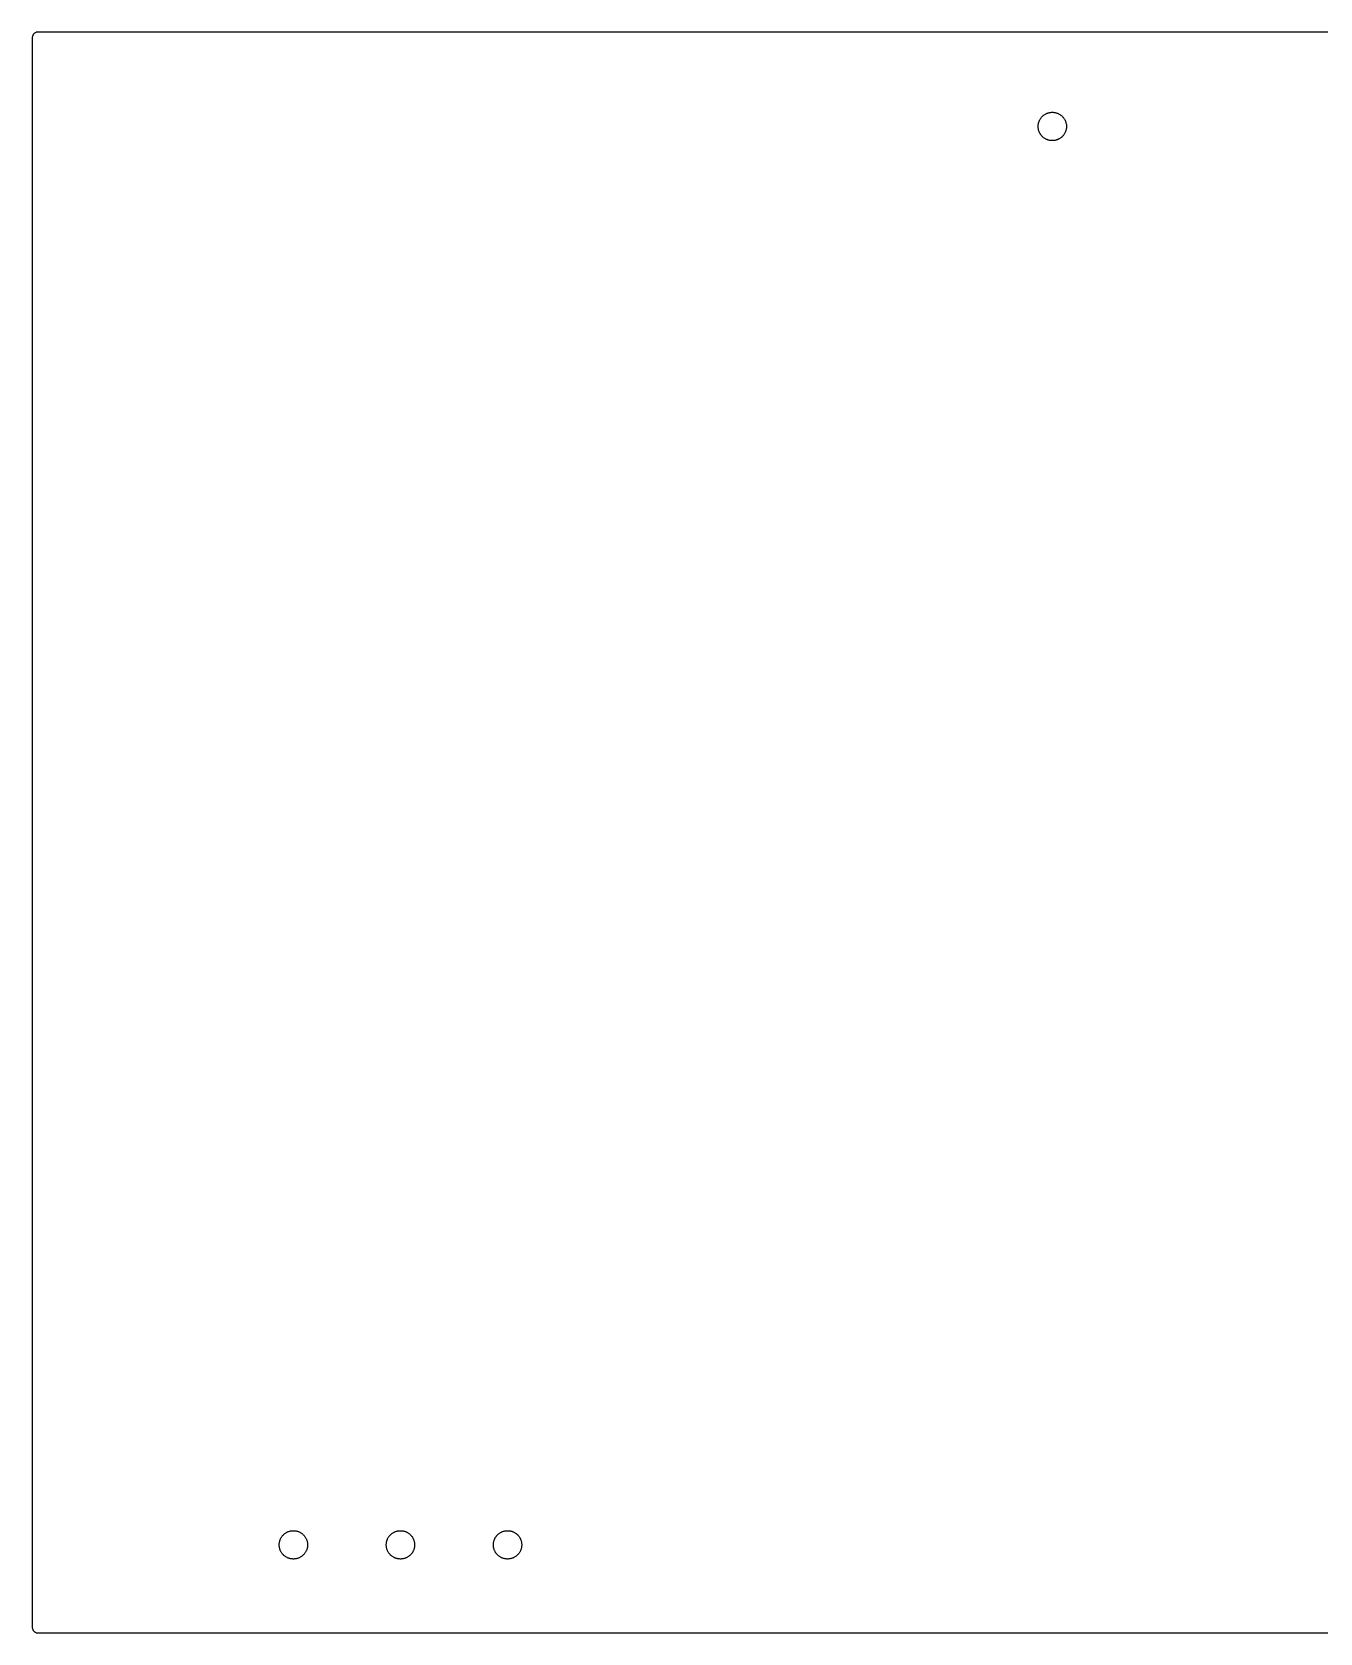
# Model space of a CAD drawing. Extents: x 0 to 409, y 255 to 509.
# Drawn here: x 0 to 204.5, y 255 to 509.3 of the extents above; entities that cross this region are included whole.
import ezdxf

# ---------------------------------------------------------------- set-up
doc = ezdxf.new("R2010")
doc.units = 0

msp = doc.modelspace()

# ---------------------------------------------------------------- linework, layer by layer
at = {"layer": 'Layer 1'}
for p, q in [((0.0489, 508.609), (0.0123, 508.456)), ((0.109, 508.754), (0.0489, 508.609)), ((0.191, 508.888), (0.109, 508.754)), ((0.2929, 509.007), (0.191, 508.888)), ((0.4122, 509.109), (0.2929, 509.007)), ((0.546, 509.191), (0.4122, 509.109)), ((0.691, 509.251), (0.546, 509.191)), ((0.8436, 509.288), (0.691, 509.251)), ((1, 509.3), (0.8436, 509.288)), ((408, 509.3), (1, 509.3)), ((0.0123, 508.456), (0, 508.3)), ((0, 508.3), (0, 256)), ((160.357, 495.838), (160.426, 495.909)), ((160.426, 495.909), (160.499, 495.977)), ((160.499, 495.977), (160.575, 496.042)), ((160.575, 496.042), (160.653, 496.103)), ((160.653, 496.103), (160.683, 496.124)), ((160.683, 496.124), (160.734, 496.161)), ((160.734, 496.161), (160.818, 496.215)), ((160.818, 496.215), (160.904, 496.265)), ((160.904, 496.265), (160.992, 496.312)), ((160.992, 496.312), (161.082, 496.355)), ((161.082, 496.355), (161.173, 496.393)), ((161.173, 496.393), (161.267, 496.428)), ((161.267, 496.428), (161.362, 496.458)), ((161.362, 496.458), (161.458, 496.484)), ((161.458, 496.484), (161.555, 496.506)), ((161.555, 496.506), (161.575, 496.51)), ((161.575, 496.51), (161.653, 496.524)), ((161.653, 496.524), (161.752, 496.537)), ((161.752, 496.537), (161.851, 496.546)), ((161.851, 496.546), (161.951, 496.55)), ((161.951, 496.55), (162.05, 496.55)), ((162.05, 496.55), (162.149, 496.546)), ((162.149, 496.546), (162.249, 496.537)), ((162.249, 496.537), (162.347, 496.524)), ((162.347, 496.524), (162.445, 496.506)), ((162.445, 496.506), (162.543, 496.484)), ((162.543, 496.484), (162.639, 496.458)), ((162.639, 496.458), (162.733, 496.428)), ((162.733, 496.428), (162.827, 496.393)), ((162.827, 496.393), (162.919, 496.354)), ((162.919, 496.354), (163.008, 496.312)), ((163.008, 496.312), (163.096, 496.265)), ((163.096, 496.265), (163.182, 496.215)), ((163.182, 496.215), (163.244, 496.175)), ((163.244, 496.175), (163.266, 496.161)), ((163.266, 496.161), (163.347, 496.103)), ((163.347, 496.103), (163.35, 496.101)), ((163.35, 496.101), (163.426, 496.041)), ((163.426, 496.041), (163.501, 495.977)), ((163.501, 495.977), (163.574, 495.909)), ((163.574, 495.909), (163.643, 495.838)), ((159.749, 494.3), (159.752, 494.399)), ((159.752, 494.2), (159.749, 494.3)), ((159.752, 494.399), (159.758, 494.499)), ((159.758, 494.101), (159.752, 494.2)), ((159.758, 494.499), (159.769, 494.598)), ((159.769, 494.002), (159.758, 494.101)), ((159.769, 494.598), (159.785, 494.696)), ((159.785, 493.904), (159.769, 494.002)), ((159.785, 494.696), (159.804, 494.794)), ((159.804, 493.806), (159.785, 493.904)), ((159.804, 494.794), (159.813, 494.829)), ((159.828, 493.71), (159.804, 493.806)), ((159.813, 494.829), (159.828, 494.891)), ((159.828, 494.891), (159.841, 494.933)), ((159.857, 493.614), (159.828, 493.71)), ((159.841, 494.933), (159.857, 494.986)), ((159.857, 494.986), (159.889, 495.08)), ((159.889, 493.52), (159.857, 493.614)), ((159.889, 495.08), (159.926, 495.173)), ((159.925, 493.428), (159.889, 493.52)), ((159.966, 493.336), (159.925, 493.428)), ((159.926, 495.173), (159.966, 495.264)), ((159.966, 495.264), (160.011, 495.353)), ((160.011, 495.353), (160.059, 495.44)), ((160.059, 495.44), (160.112, 495.524)), ((160.112, 495.524), (160.168, 495.607)), ((160.168, 495.607), (160.227, 495.687)), ((160.227, 495.687), (160.283, 495.754)), ((160.283, 495.754), (160.29, 495.763)), ((160.29, 495.763), (160.357, 495.838)), ((163.643, 495.838), (163.71, 495.764)), ((163.71, 495.764), (163.773, 495.686)), ((163.773, 495.686), (163.832, 495.607)), ((163.832, 495.607), (163.889, 495.524)), ((163.889, 495.524), (163.941, 495.44)), ((163.941, 495.44), (163.989, 495.352)), ((163.989, 495.352), (164.034, 495.264)), ((164.034, 495.264), (164.075, 495.172)), ((164.062, 493.4), (164.034, 493.336)), ((164.074, 493.427), (164.062, 493.4)), ((164.111, 493.52), (164.074, 493.427)), ((164.075, 495.172), (164.111, 495.08)), ((164.111, 495.08), (164.143, 494.986)), ((164.143, 493.614), (164.111, 493.52)), ((164.143, 494.986), (164.172, 494.891)), ((164.172, 493.71), (164.143, 493.614)), ((164.172, 494.891), (164.196, 494.794)), ((164.196, 493.806), (164.172, 493.71)), ((164.196, 494.794), (164.215, 494.696)), ((164.215, 493.904), (164.196, 493.806)), ((164.215, 494.696), (164.231, 494.598)), ((164.231, 494.002), (164.215, 493.904)), ((164.231, 494.598), (164.242, 494.499)), ((164.242, 494.101), (164.231, 494.002)), ((164.242, 494.499), (164.248, 494.4)), ((164.248, 494.201), (164.242, 494.101)), ((164.248, 494.4), (164.251, 494.3)), ((164.251, 494.3), (164.248, 494.201)), ((159.989, 493.29), (159.966, 493.336)), ((160.011, 493.248), (159.989, 493.29)), ((160.059, 493.161), (160.011, 493.248)), ((160.112, 493.076), (160.059, 493.161)), ((160.141, 493.033), (160.112, 493.076)), ((160.167, 492.994), (160.141, 493.033)), ((160.227, 492.913), (160.167, 492.994)), ((160.29, 492.837), (160.227, 492.913)), ((160.357, 492.762), (160.29, 492.837)), ((160.426, 492.691), (160.357, 492.762)), ((160.499, 492.623), (160.426, 492.691)), ((160.574, 492.559), (160.499, 492.623)), ((160.653, 492.497), (160.574, 492.559)), ((160.734, 492.439), (160.653, 492.497)), ((160.802, 492.395), (160.734, 492.439)), ((160.818, 492.385), (160.802, 492.395)), ((160.904, 492.335), (160.818, 492.385)), ((160.992, 492.288), (160.904, 492.335)), ((161.081, 492.246), (160.992, 492.288)), ((161.173, 492.207), (161.081, 492.246)), ((161.224, 492.188), (161.173, 492.207)), ((161.267, 492.172), (161.224, 492.188)), ((161.341, 492.148), (161.267, 492.172)), ((161.361, 492.142), (161.341, 492.148)), ((161.457, 492.116), (161.361, 492.142)), ((161.555, 492.094), (161.457, 492.116)), ((161.653, 492.076), (161.555, 492.094)), ((161.742, 492.064), (161.653, 492.076)), ((161.751, 492.063), (161.742, 492.064)), ((161.848, 492.055), (161.751, 492.063)), ((161.85, 492.054), (161.848, 492.055)), ((161.95, 492.05), (161.85, 492.054)), ((162.05, 492.05), (161.95, 492.05)), ((162.086, 492.052), (162.05, 492.05)), ((162.149, 492.054), (162.086, 492.052)), ((162.248, 492.063), (162.149, 492.054)), ((162.347, 492.076), (162.248, 492.063)), ((162.425, 492.09), (162.347, 492.076)), ((162.445, 492.094), (162.425, 492.09)), ((162.542, 492.116), (162.445, 492.094)), ((162.638, 492.142), (162.542, 492.116)), ((162.662, 492.15), (162.638, 492.142)), ((162.733, 492.172), (162.662, 492.15)), ((162.803, 492.198), (162.733, 492.172)), ((162.826, 492.207), (162.803, 492.198)), ((162.918, 492.245), (162.826, 492.207)), ((162.937, 492.254), (162.918, 492.245)), ((163.008, 492.288), (162.937, 492.254)), ((163.044, 492.307), (163.008, 492.288)), ((163.096, 492.334), (163.044, 492.307)), ((163.182, 492.385), (163.096, 492.334)), ((163.266, 492.439), (163.182, 492.385)), ((163.347, 492.497), (163.266, 492.439)), ((163.425, 492.558), (163.347, 492.497)), ((163.501, 492.623), (163.425, 492.558)), ((163.573, 492.691), (163.501, 492.623)), ((163.643, 492.762), (163.573, 492.691)), ((163.71, 492.836), (163.643, 492.762)), ((163.773, 492.914), (163.71, 492.836)), ((163.832, 492.993), (163.773, 492.914)), ((163.888, 493.076), (163.832, 492.993)), ((163.941, 493.16), (163.888, 493.076)), ((163.989, 493.247), (163.941, 493.16)), ((164.034, 493.336), (163.989, 493.247)), ((39.3044, 269.4942), (39.3284, 269.5907)), ((39.3284, 269.5907), (39.3345, 269.6113)), ((39.3345, 269.6113), (39.3566, 269.6863)), ((39.3566, 269.6863), (39.3809, 269.7565)), ((39.3809, 269.7565), (39.389, 269.78)), ((39.389, 269.78), (39.4256, 269.8727)), ((39.4256, 269.8727), (39.4664, 269.9639)), ((39.4664, 269.9639), (39.5108, 270.0526)), ((39.5108, 270.0526), (39.5595, 270.1399)), ((39.5595, 270.1399), (39.6116, 270.2243)), ((39.6116, 270.2243), (39.6678, 270.3069)), ((39.6678, 270.3069), (39.6699, 270.3097)), ((39.6699, 270.3097), (39.7273, 270.3866)), ((39.7273, 270.3866), (39.7902, 270.4634)), ((39.7902, 270.4634), (39.8569, 270.5379)), ((39.8569, 270.5379), (39.9262, 270.6088)), ((39.9262, 270.6088), (39.999, 270.6769)), ((39.999, 270.6769), (40.0747, 270.7417)), ((40.0747, 270.7417), (40.1534, 270.8032)), ((40.1534, 270.8032), (40.2341, 270.8608)), ((40.2341, 270.8608), (40.318, 270.9152)), ((40.318, 270.9152), (40.3216, 270.9173)), ((40.3216, 270.9173), (40.4038, 270.9655)), ((40.4038, 270.9655), (40.4784, 271.005)), ((40.4784, 271.005), (40.4915, 271.0119)), ((40.4915, 271.0119), (40.5819, 271.0548)), ((40.5819, 271.0548), (40.6733, 271.0932)), ((40.6733, 271.0932), (40.7668, 271.1278)), ((40.7668, 271.1278), (40.8619, 271.1582)), ((40.8619, 271.1582), (40.9576, 271.1842)), ((40.9576, 271.1842), (41.0552, 271.2061)), ((41.0552, 271.2061), (41.1527, 271.2236)), ((41.1527, 271.2236), (41.2519, 271.2368)), ((41.2519, 271.2368), (41.2597, 271.2375)), ((41.2597, 271.2375), (41.3506, 271.2456)), ((41.3506, 271.2456), (41.4506, 271.25)), ((41.4506, 271.25), (41.5497, 271.25)), ((41.5497, 271.25), (41.6493, 271.2456)), ((41.6493, 271.2456), (41.7488, 271.2367)), ((41.7488, 271.2367), (41.847, 271.2236)), ((41.847, 271.2236), (41.9452, 271.2061)), ((41.9452, 271.2061), (42.0426, 271.1841)), ((42.0426, 271.1841), (42.1386, 271.158)), ((42.1386, 271.158), (42.2331, 271.1278)), ((42.2331, 271.1278), (42.3266, 271.0932)), ((42.3266, 271.0932), (42.4187, 271.0545)), ((42.4187, 271.0545), (42.5083, 271.012)), ((42.5083, 271.012), (42.5964, 270.9654)), ((42.5964, 270.9654), (42.6826, 270.9148)), ((42.6826, 270.9148), (42.6889, 270.9107)), ((42.6889, 270.9107), (42.7657, 270.8609)), ((42.7657, 270.8609), (42.8472, 270.8028)), ((42.8472, 270.8028), (42.9255, 270.7415)), ((42.9255, 270.7415), (42.9987, 270.6789)), ((42.9987, 270.6789), (43.0009, 270.677)), ((43.0009, 270.677), (43.0739, 270.6086)), ((43.0739, 270.6086), (43.1432, 270.5378)), ((43.1432, 270.5378), (43.2097, 270.4635)), ((43.2097, 270.4635), (43.273, 270.3862)), ((43.273, 270.3862), (43.3323, 270.3068)), ((43.3323, 270.3068), (43.3885, 270.2241)), ((43.3885, 270.2241), (43.4406, 270.1397)), ((43.4406, 270.1397), (43.4893, 270.0524)), ((43.4893, 270.0524), (43.5338, 269.9637)), ((43.5338, 269.9637), (43.5746, 269.8724)), ((43.5746, 269.8724), (43.611, 269.7802)), ((43.611, 269.7802), (43.6435, 269.686)), ((43.6435, 269.686), (43.6717, 269.5905)), ((43.6717, 269.5905), (43.6958, 269.4935)), ((56.3044, 269.4942), (56.3284, 269.5907)), ((56.3284, 269.5907), (56.3345, 269.6113)), ((56.3345, 269.6113), (56.3566, 269.6863)), ((56.3566, 269.6863), (56.3809, 269.7565)), ((56.3809, 269.7565), (56.389, 269.78)), ((56.389, 269.78), (56.4256, 269.8727)), ((56.4256, 269.8727), (56.4663, 269.9639)), ((56.4663, 269.9639), (56.5108, 270.0526)), ((56.5108, 270.0526), (56.5595, 270.1399)), ((56.5595, 270.1399), (56.6116, 270.2243)), ((56.6116, 270.2243), (56.6678, 270.3069)), ((56.6678, 270.3069), (56.6699, 270.3098)), ((56.6699, 270.3098), (56.7273, 270.3866)), ((56.7273, 270.3866), (56.7902, 270.4634)), ((56.7902, 270.4634), (56.8569, 270.5379)), ((56.8569, 270.5379), (56.9262, 270.6088)), ((56.9262, 270.6088), (56.999, 270.6769)), ((56.999, 270.6769), (57.0747, 270.7417)), ((57.0747, 270.7417), (57.1534, 270.8032)), ((57.1534, 270.8032), (57.2341, 270.8608)), ((57.2341, 270.8608), (57.318, 270.9152)), ((57.318, 270.9152), (57.3216, 270.9173)), ((57.3216, 270.9173), (57.4038, 270.9655)), ((57.4038, 270.9655), (57.4785, 271.005)), ((57.4785, 271.005), (57.4915, 271.0119)), ((57.4915, 271.0119), (57.5819, 271.0548)), ((57.5819, 271.0548), (57.6733, 271.0932)), ((57.6733, 271.0932), (57.7668, 271.1278)), ((57.7668, 271.1278), (57.8619, 271.1582)), ((57.8619, 271.1582), (57.9576, 271.1842)), ((57.9576, 271.1842), (58.0552, 271.2061)), ((58.0552, 271.2061), (58.1527, 271.2236)), ((58.1527, 271.2236), (58.2516, 271.2368)), ((58.2516, 271.2368), (58.3511, 271.2456)), ((58.3511, 271.2456), (58.4501, 271.25)), ((58.4501, 271.25), (58.5501, 271.25)), ((58.5501, 271.25), (58.5649, 271.2493)), ((58.5649, 271.2493), (58.6492, 271.2456)), ((58.6492, 271.2456), (58.7484, 271.2368)), ((58.7484, 271.2368), (58.8475, 271.2236)), ((58.8475, 271.2236), (58.9454, 271.206)), ((58.9454, 271.206), (59.0422, 271.1843)), ((59.0422, 271.1843), (59.1387, 271.158)), ((59.1387, 271.158), (59.2331, 271.1278)), ((59.2331, 271.1278), (59.3269, 271.0931)), ((59.3269, 271.0931), (59.4183, 271.0547)), ((59.4183, 271.0547), (59.5084, 271.012)), ((59.5084, 271.012), (59.5964, 270.9654)), ((59.5964, 270.9654), (59.6826, 270.9148)), ((59.6826, 270.9148), (59.683, 270.9145)), ((59.683, 270.9145), (59.766, 270.8607)), ((59.766, 270.8607), (59.8468, 270.8031)), ((59.8468, 270.8031), (59.9256, 270.7414)), ((59.9256, 270.7414), (59.9264, 270.7407)), ((59.9264, 270.7407), (60.0012, 270.6767)), ((60.0012, 270.6767), (60.0666, 270.6155)), ((60.0666, 270.6155), (60.0736, 270.609)), ((60.0736, 270.609), (60.1435, 270.5374)), ((60.1435, 270.5374), (60.2099, 270.4633)), ((60.2099, 270.4633), (60.2616, 270.4001)), ((60.2616, 270.4001), (60.2727, 270.3865)), ((60.2727, 270.3865), (60.3324, 270.3067)), ((60.3324, 270.3067), (60.3885, 270.2241)), ((60.3885, 270.2241), (60.3931, 270.2166)), ((60.3931, 270.2166), (60.4408, 270.1394)), ((60.4408, 270.1394), (60.4891, 270.0528)), ((60.4891, 270.0528), (60.5339, 269.9633)), ((60.5339, 269.9633), (60.5353, 269.9603)), ((60.5353, 269.9603), (60.5744, 269.8728)), ((60.5744, 269.8728), (60.6111, 269.7798)), ((60.6111, 269.7798), (60.6434, 269.6861)), ((60.6434, 269.6861), (60.6717, 269.5905)), ((60.6717, 269.5905), (60.6958, 269.4935)), ((73.3044, 269.4942), (73.3284, 269.5908)), ((73.3284, 269.5908), (73.3309, 269.5993)), ((73.3309, 269.5993), (73.3566, 269.6862)), ((73.3566, 269.6862), (73.3856, 269.7702)), ((73.3856, 269.7702), (73.389, 269.78)), ((73.389, 269.78), (73.4256, 269.8727)), ((73.4256, 269.8727), (73.4663, 269.9639)), ((73.4663, 269.9639), (73.4912, 270.0136)), ((73.4912, 270.0136), (73.5108, 270.0526)), ((73.5108, 270.0526), (73.5595, 270.1399)), ((73.5595, 270.1399), (73.6116, 270.2243)), ((73.6116, 270.2243), (73.6678, 270.3069)), ((73.6678, 270.3069), (73.6695, 270.3092)), ((73.6695, 270.3092), (73.7274, 270.3866)), ((73.7274, 270.3866), (73.7672, 270.4353)), ((73.7672, 270.4353), (73.7902, 270.4635)), ((73.7902, 270.4635), (73.8569, 270.5379)), ((73.8569, 270.5379), (73.9263, 270.6088)), ((73.9263, 270.6088), (73.999, 270.6769)), ((73.999, 270.6769), (74.0747, 270.7417)), ((74.0747, 270.7417), (74.1534, 270.8032)), ((74.1534, 270.8032), (74.2341, 270.8608)), ((74.2341, 270.8608), (74.318, 270.9152)), ((74.318, 270.9152), (74.3217, 270.9173)), ((74.3217, 270.9173), (74.4038, 270.9655)), ((74.4038, 270.9655), (74.4915, 271.0119)), ((74.4915, 271.0119), (74.5819, 271.0548)), ((74.5819, 271.0548), (74.6733, 271.0932)), ((74.6733, 271.0932), (74.7668, 271.1278)), ((74.7668, 271.1278), (74.8619, 271.1582)), ((74.8619, 271.1582), (74.8916, 271.1663)), ((74.8916, 271.1663), (74.9576, 271.1842)), ((74.9576, 271.1842), (75.0552, 271.2061)), ((75.0552, 271.2061), (75.1527, 271.2236)), ((75.1527, 271.2236), (75.2516, 271.2368)), ((75.2516, 271.2368), (75.3511, 271.2456)), ((75.3511, 271.2456), (75.4501, 271.25)), ((75.4501, 271.25), (75.5501, 271.25)), ((75.5501, 271.25), (75.6492, 271.2456)), ((75.6492, 271.2456), (75.7484, 271.2368)), ((75.7484, 271.2368), (75.8475, 271.2236)), ((75.8475, 271.2236), (75.8496, 271.2232)), ((75.8496, 271.2232), (75.9454, 271.206)), ((75.9454, 271.206), (76.0422, 271.1843)), ((76.0422, 271.1843), (76.1387, 271.158)), ((76.1387, 271.158), (76.1733, 271.1469)), ((76.1733, 271.1469), (76.2331, 271.1278)), ((76.2331, 271.1278), (76.3269, 271.0931)), ((76.3269, 271.0931), (76.4183, 271.0547)), ((76.4183, 271.0547), (76.5084, 271.012)), ((76.5084, 271.012), (76.5964, 270.9654)), ((76.5964, 270.9654), (76.6826, 270.9148)), ((76.6826, 270.9148), (76.683, 270.9145)), ((76.683, 270.9145), (76.766, 270.8607)), ((76.766, 270.8607), (76.8352, 270.8113)), ((76.8352, 270.8113), (76.8468, 270.8031)), ((76.8468, 270.8031), (76.9256, 270.7414)), ((76.9256, 270.7414), (77.0012, 270.6767)), ((77.0012, 270.6767), (77.0582, 270.6234)), ((77.0582, 270.6234), (77.0736, 270.609)), ((77.0736, 270.609), (77.1435, 270.5374)), ((77.1435, 270.5374), (77.2098, 270.4633)), ((77.2098, 270.4633), (77.2727, 270.3865)), ((77.2727, 270.3865), (77.3324, 270.3067)), ((77.3324, 270.3067), (77.3885, 270.2241)), ((77.3885, 270.2241), (77.3931, 270.2166)), ((77.3931, 270.2166), (77.4408, 270.1394)), ((77.4408, 270.1394), (77.4719, 270.0837)), ((77.4719, 270.0837), (77.4892, 270.0527)), ((77.4892, 270.0527), (77.5339, 269.9633)), ((77.5339, 269.9633), (77.5744, 269.8728)), ((77.5744, 269.8728), (77.6111, 269.7798)), ((77.6111, 269.7798), (77.6434, 269.6861)), ((77.6434, 269.6861), (77.6717, 269.5905)), ((77.6717, 269.5905), (77.6958, 269.4935)), ((39.2495, 269.0003), (39.2516, 269.0995)), ((39.2517, 268.9003), (39.2495, 269.0003)), ((39.2516, 269.0995), (39.2583, 269.1989)), ((39.2582, 268.8014), (39.2517, 268.9003)), ((39.2693, 268.702), (39.2582, 268.8014)), ((39.2583, 269.1989), (39.2693, 269.2982)), ((39.2693, 269.2982), (39.2846, 269.3962)), ((39.2846, 268.604), (39.2693, 268.702)), ((39.2846, 269.3962), (39.3044, 269.4942)), ((39.3038, 268.5086), (39.2846, 268.604)), ((39.3042, 268.5065), (39.3038, 268.5086)), ((39.3283, 268.4095), (39.3042, 268.5065)), ((39.3565, 268.314), (39.3283, 268.4095)), ((39.389, 268.2198), (39.3565, 268.314)), ((39.4254, 268.1276), (39.389, 268.2198)), ((39.4662, 268.0363), (39.4254, 268.1276)), ((39.5107, 267.9475), (39.4662, 268.0363)), ((39.5592, 267.8607), (39.5107, 267.9475)), ((39.6117, 267.7756), (39.5592, 267.8607)), ((39.6674, 267.6936), (39.6117, 267.7756)), ((39.7273, 267.6135), (39.6674, 267.6936)), ((39.7901, 267.5368), (39.7273, 267.6135)), ((39.8567, 267.4623), (39.7901, 267.5368)), ((39.9264, 267.391), (39.8567, 267.4623)), ((39.9334, 267.3845), (39.9264, 267.391)), ((39.9988, 267.3233), (39.9334, 267.3845)), ((40.0736, 267.2593), (39.9988, 267.3233)), ((40.0744, 267.2586), (40.0736, 267.2593)), ((40.1532, 267.1969), (40.0744, 267.2586)), ((40.234, 267.1393), (40.1532, 267.1969)), ((40.317, 267.0855), (40.234, 267.1393)), ((40.3174, 267.0852), (40.317, 267.0855)), ((40.4036, 267.0346), (40.3174, 267.0852)), ((40.4917, 266.988), (40.4036, 267.0346)), ((42.5931, 267.0328), (42.5082, 266.9879)), ((42.5961, 267.0344), (42.5931, 267.0328)), ((42.6824, 267.0851), (42.5961, 267.0344)), ((42.7655, 267.139), (42.6824, 267.0851)), ((42.847, 267.197), (42.7655, 267.139)), ((42.8899, 267.2306), (42.847, 267.197)), ((42.9251, 267.2581), (42.8899, 267.2306)), ((43.0011, 267.3232), (42.9251, 267.2581)), ((43.0734, 267.3909), (43.0011, 267.3232)), ((43.1434, 267.4624), (43.0734, 267.3909)), ((43.2095, 267.5363), (43.1434, 267.4624)), ((43.2728, 267.6136), (43.2095, 267.5363)), ((43.3322, 267.6931), (43.2728, 267.6136)), ((43.3884, 267.7757), (43.3322, 267.6931)), ((43.4405, 267.8601), (43.3884, 267.7757)), ((43.4892, 267.9474), (43.4405, 267.8601)), ((43.5006, 267.9701), (43.4892, 267.9474)), ((43.5337, 268.0361), (43.5006, 267.9701)), ((43.5743, 268.1269), (43.5337, 268.0361)), ((43.611, 268.22), (43.5743, 268.1269)), ((43.6433, 268.3137), (43.611, 268.22)), ((43.6717, 268.4095), (43.6433, 268.3137)), ((43.6957, 268.5063), (43.6717, 268.4095)), ((43.7153, 268.6034), (43.6957, 268.5063)), ((43.6958, 269.4935), (43.6962, 269.4914)), ((43.6962, 269.4914), (43.7154, 269.396)), ((43.7308, 268.7022), (43.7153, 268.6034)), ((43.7154, 269.396), (43.7307, 269.298)), ((43.7307, 269.298), (43.7418, 269.1986)), ((43.7417, 268.8008), (43.7308, 268.7022)), ((43.7484, 268.9005), (43.7417, 268.8008)), ((43.7418, 269.1986), (43.7483, 269.0997)), ((43.7483, 269.0997), (43.7505, 268.9997)), ((43.7505, 268.9997), (43.7484, 268.9005)), ((56.2495, 269.0003), (56.2516, 269.0995)), ((56.2517, 268.9003), (56.2495, 269.0003)), ((56.2516, 269.0995), (56.2583, 269.1989)), ((56.2582, 268.8014), (56.2517, 268.9003)), ((56.2693, 268.702), (56.2582, 268.8014)), ((56.2583, 269.1989), (56.2693, 269.2982)), ((56.2693, 269.2982), (56.2846, 269.3962)), ((56.2846, 268.604), (56.2693, 268.702)), ((56.2846, 269.3962), (56.3044, 269.4942)), ((56.3038, 268.5087), (56.2846, 268.604)), ((56.3042, 268.5065), (56.3038, 268.5087)), ((56.3283, 268.4095), (56.3042, 268.5065)), ((56.3565, 268.314), (56.3283, 268.4095)), ((56.389, 268.2198), (56.3565, 268.314)), ((56.4254, 268.1276), (56.389, 268.2198)), ((56.4662, 268.0363), (56.4254, 268.1276)), ((56.5107, 267.9475), (56.4662, 268.0363)), ((56.5592, 267.8607), (56.5107, 267.9475)), ((56.6117, 267.7756), (56.5592, 267.8607)), ((56.6674, 267.6936), (56.6117, 267.7756)), ((56.7273, 267.6135), (56.6674, 267.6936)), ((56.7901, 267.5368), (56.7273, 267.6135)), ((56.8567, 267.4623), (56.7901, 267.5368)), ((56.9264, 267.391), (56.8567, 267.4623)), ((56.9334, 267.3845), (56.9264, 267.391)), ((56.9988, 267.3233), (56.9334, 267.3845)), ((57.0736, 267.2593), (56.9988, 267.3233)), ((57.0744, 267.2586), (57.0736, 267.2593)), ((57.1532, 267.1969), (57.0744, 267.2586)), ((57.234, 267.1393), (57.1532, 267.1969)), ((57.317, 267.0855), (57.234, 267.1393)), ((57.3174, 267.0852), (57.317, 267.0855)), ((57.4036, 267.0346), (57.3174, 267.0852)), ((57.4917, 266.988), (57.4036, 267.0346)), ((59.5931, 267.0328), (59.5082, 266.9879)), ((59.5961, 267.0344), (59.5931, 267.0328)), ((59.6824, 267.0851), (59.5961, 267.0344)), ((59.7655, 267.139), (59.6824, 267.0851)), ((59.847, 267.197), (59.7655, 267.139)), ((59.8899, 267.2306), (59.847, 267.197)), ((59.9251, 267.2581), (59.8899, 267.2306)), ((60.0011, 267.3232), (59.9251, 267.2581)), ((60.0734, 267.3909), (60.0011, 267.3232)), ((60.1434, 267.4624), (60.0734, 267.3909)), ((60.2095, 267.5363), (60.1434, 267.4624)), ((60.2728, 267.6136), (60.2095, 267.5363)), ((60.3322, 267.6931), (60.2728, 267.6136)), ((60.3884, 267.7757), (60.3322, 267.6931)), ((60.4405, 267.8601), (60.3884, 267.7757)), ((60.4892, 267.9474), (60.4405, 267.8601)), ((60.5006, 267.9701), (60.4892, 267.9474)), ((60.5337, 268.0361), (60.5006, 267.9701)), ((60.5743, 268.1269), (60.5337, 268.0361)), ((60.611, 268.22), (60.5743, 268.1269)), ((60.6433, 268.3137), (60.611, 268.22)), ((60.6717, 268.4095), (60.6433, 268.3137)), ((60.6957, 268.5063), (60.6717, 268.4095)), ((60.7153, 268.6034), (60.6957, 268.5063)), ((60.6958, 269.4935), (60.7154, 269.3964)), ((60.7308, 268.7022), (60.7153, 268.6034)), ((60.7154, 269.3964), (60.7308, 269.2975)), ((60.7308, 269.2975), (60.7308, 269.2975)), ((60.7308, 269.2975), (60.7418, 269.1986)), ((60.7417, 268.8008), (60.7308, 268.7022)), ((60.7484, 268.9005), (60.7417, 268.8008)), ((60.7418, 269.1986), (60.7483, 269.1007)), ((60.7483, 269.1007), (60.7483, 269.0997)), ((60.7483, 269.0997), (60.7505, 268.9997)), ((60.7505, 268.9997), (60.7484, 268.9005)), ((73.2495, 269.0003), (73.2516, 269.0994)), ((73.2517, 268.9003), (73.2495, 269.0003)), ((73.2516, 269.0994), (73.2583, 269.1989)), ((73.2582, 268.8014), (73.2517, 268.9003)), ((73.2693, 268.7021), (73.2582, 268.8014)), ((73.2583, 269.1989), (73.2693, 269.2982)), ((73.2693, 269.2982), (73.2846, 269.3961)), ((73.2741, 268.6714), (73.2693, 268.7021)), ((73.2846, 268.604), (73.2741, 268.6714)), ((73.2846, 269.3961), (73.3044, 269.4942)), ((73.3038, 268.5086), (73.2846, 268.604)), ((73.3042, 268.5065), (73.3038, 268.5086)), ((73.3283, 268.4095), (73.3042, 268.5065)), ((73.3565, 268.314), (73.3283, 268.4095)), ((73.389, 268.2198), (73.3565, 268.314)), ((73.4254, 268.1275), (73.389, 268.2198)), ((73.4662, 268.0363), (73.4254, 268.1275)), ((73.5107, 267.9476), (73.4662, 268.0363)), ((73.5592, 267.8607), (73.5107, 267.9476)), ((73.6116, 267.7756), (73.5592, 267.8607)), ((73.6674, 267.6936), (73.6116, 267.7756)), ((73.7273, 267.6135), (73.6674, 267.6936)), ((73.7901, 267.5367), (73.7273, 267.6135)), ((73.8567, 267.4623), (73.7901, 267.5367)), ((73.9264, 267.391), (73.8567, 267.4623)), ((73.9418, 267.3766), (73.9264, 267.391)), ((73.9988, 267.3233), (73.9418, 267.3766)), ((74.0744, 267.2586), (73.9988, 267.3233)), ((74.1532, 267.1969), (74.0744, 267.2586)), ((74.1648, 267.1887), (74.1532, 267.1969)), ((74.234, 267.1393), (74.1648, 267.1887)), ((74.3169, 267.0855), (74.234, 267.1393)), ((74.3174, 267.0852), (74.3169, 267.0855)), ((74.4036, 267.0346), (74.3174, 267.0852)), ((74.4917, 266.988), (74.4036, 267.0346)), ((76.5927, 267.0326), (76.5082, 266.9879)), ((76.5961, 267.0344), (76.5927, 267.0326)), ((76.6823, 267.0851), (76.5961, 267.0344)), ((76.7655, 267.139), (76.6823, 267.0851)), ((76.847, 267.197), (76.7655, 267.139)), ((76.925, 267.2581), (76.847, 267.197)), ((77.0011, 267.3232), (76.925, 267.2581)), ((77.0734, 267.3909), (77.0011, 267.3232)), ((77.1434, 267.4624), (77.0734, 267.3909)), ((77.2095, 267.5363), (77.1434, 267.4624)), ((77.2729, 267.6136), (77.2095, 267.5363)), ((77.3322, 267.6931), (77.2729, 267.6136)), ((77.3884, 267.7757), (77.3322, 267.6931)), ((77.4405, 267.8601), (77.3884, 267.7757)), ((77.4892, 267.9474), (77.4405, 267.8601)), ((77.4966, 267.9621), (77.4892, 267.9474)), ((77.5337, 268.0362), (77.4966, 267.9621)), ((77.5653, 268.1069), (77.5337, 268.0362)), ((77.5743, 268.127), (77.5653, 268.1069)), ((77.611, 268.22), (77.5743, 268.127)), ((77.6433, 268.3137), (77.611, 268.22)), ((77.6717, 268.4095), (77.6433, 268.3137)), ((77.6957, 268.5063), (77.6717, 268.4095)), ((77.7153, 268.6034), (77.6957, 268.5063)), ((77.6958, 269.4935), (77.7154, 269.3964)), ((77.7308, 268.7022), (77.7153, 268.6034)), ((77.7154, 269.3964), (77.7308, 269.2975)), ((77.7308, 269.2975), (77.7308, 269.2974)), ((77.7308, 269.2974), (77.7417, 269.1987)), ((77.7417, 268.8008), (77.7308, 268.7022)), ((77.7417, 269.1987), (77.7483, 269.1002)), ((77.7484, 268.9006), (77.7417, 268.8008)), ((77.7483, 269.1002), (77.7483, 269.0997)), ((77.7483, 269.0997), (77.7505, 268.9997)), ((77.7505, 268.9997), (77.7484, 268.9006)), ((40.5519, 266.9594), (40.4917, 266.988)), ((40.5813, 266.9455), (40.5519, 266.9594)), ((40.6735, 266.9067), (40.5813, 266.9455)), ((40.6828, 266.9033), (40.6735, 266.9067)), ((40.7666, 266.8723), (40.6828, 266.9033)), ((40.8426, 266.848), (40.7666, 266.8723)), ((40.8614, 266.842), (40.8426, 266.848)), ((40.9574, 266.8159), (40.8614, 266.842)), ((41.0548, 266.7939), (40.9574, 266.8159)), ((41.153, 266.7764), (41.0548, 266.7939)), ((41.2513, 266.7632), (41.153, 266.7764)), ((41.3504, 266.7544), (41.2513, 266.7632)), ((41.4502, 266.75), (41.3504, 266.7544)), ((41.5499, 266.75), (41.4502, 266.75)), ((41.5552, 266.7502), (41.5499, 266.75)), ((41.649, 266.7544), (41.5552, 266.7502)), ((41.7477, 266.7631), (41.649, 266.7544)), ((41.7481, 266.7632), (41.7477, 266.7631)), ((41.8472, 266.7764), (41.7481, 266.7632)), ((41.9046, 266.7867), (41.8472, 266.7764)), ((41.9448, 266.7939), (41.9046, 266.7867)), ((42.0423, 266.8158), (41.9448, 266.7939)), ((42.1385, 266.8419), (42.0423, 266.8158)), ((42.1401, 266.8424), (42.1385, 266.8419)), ((42.233, 266.8722), (42.1401, 266.8424)), ((42.3242, 266.9059), (42.233, 266.8722)), ((42.3263, 266.9066), (42.3242, 266.9059)), ((42.4185, 266.9454), (42.3263, 266.9066)), ((42.5082, 266.9879), (42.4185, 266.9454)), ((57.5519, 266.9594), (57.4917, 266.988)), ((57.5813, 266.9455), (57.5519, 266.9594)), ((57.6735, 266.9067), (57.5813, 266.9455)), ((57.6828, 266.9033), (57.6735, 266.9067)), ((57.7666, 266.8723), (57.6828, 266.9033)), ((57.8426, 266.848), (57.7666, 266.8723)), ((57.8614, 266.842), (57.8426, 266.848)), ((57.9574, 266.8159), (57.8614, 266.842)), ((58.0548, 266.7939), (57.9574, 266.8159)), ((58.153, 266.7764), (58.0548, 266.7939)), ((58.2513, 266.7632), (58.153, 266.7764)), ((58.3504, 266.7544), (58.2513, 266.7632)), ((58.4502, 266.75), (58.3504, 266.7544)), ((58.5499, 266.75), (58.4502, 266.75)), ((58.5552, 266.7502), (58.5499, 266.75)), ((58.649, 266.7544), (58.5552, 266.7502)), ((58.7477, 266.7631), (58.649, 266.7544)), ((58.7481, 266.7632), (58.7477, 266.7631)), ((58.8472, 266.7764), (58.7481, 266.7632)), ((58.9046, 266.7867), (58.8472, 266.7764)), ((58.9448, 266.7939), (58.9046, 266.7867)), ((59.0423, 266.8158), (58.9448, 266.7939)), ((59.1385, 266.8419), (59.0423, 266.8158)), ((59.1401, 266.8424), (59.1385, 266.8419)), ((59.233, 266.8722), (59.1401, 266.8424)), ((59.3242, 266.9059), (59.233, 266.8722)), ((59.3263, 266.9066), (59.3242, 266.9059)), ((59.4185, 266.9454), (59.3263, 266.9066)), ((59.5082, 266.9879), (59.4185, 266.9454)), ((74.5813, 266.9455), (74.4917, 266.988)), ((74.6735, 266.9067), (74.5813, 266.9455)), ((74.6827, 266.9033), (74.6735, 266.9067)), ((74.7665, 266.8723), (74.6827, 266.9033)), ((74.8383, 266.8494), (74.7665, 266.8723)), ((74.8614, 266.842), (74.8383, 266.8494)), ((74.9534, 266.8169), (74.8614, 266.842)), ((74.9574, 266.8159), (74.9534, 266.8169)), ((75.0548, 266.7939), (74.9574, 266.8159)), ((75.153, 266.7764), (75.0548, 266.7939)), ((75.2513, 266.7632), (75.153, 266.7764)), ((75.3504, 266.7544), (75.2513, 266.7632)), ((75.4502, 266.75), (75.3504, 266.7544)), ((75.5499, 266.75), (75.4502, 266.75)), ((75.5551, 266.7502), (75.5499, 266.75)), ((75.649, 266.7544), (75.5551, 266.7502)), ((75.7477, 266.7631), (75.649, 266.7544)), ((75.7481, 266.7632), (75.7477, 266.7631)), ((75.8472, 266.7764), (75.7481, 266.7632)), ((75.9448, 266.7939), (75.8472, 266.7764)), ((76.0423, 266.8158), (75.9448, 266.7939)), ((76.1385, 266.8419), (76.0423, 266.8158)), ((76.233, 266.8722), (76.1385, 266.8419)), ((76.3263, 266.9066), (76.233, 266.8722)), ((76.4185, 266.9454), (76.3263, 266.9066)), ((76.43, 266.9509), (76.4185, 266.9454)), ((76.5082, 266.9879), (76.43, 266.9509)), ((0, 256), (0.0123, 255.8436)), ((0.0123, 255.8436), (0.0489, 255.691)), ((0.0489, 255.691), (0.109, 255.546)), ((0.109, 255.546), (0.191, 255.4122)), ((0.191, 255.4122), (0.2929, 255.2929)), ((0.2929, 255.2929), (0.4122, 255.191)), ((0.4122, 255.191), (0.546, 255.109)), ((0.546, 255.109), (0.691, 255.0489)), ((0.691, 255.0489), (0.8436, 255.0123)), ((0.8436, 255.0123), (1, 255)), ((1, 255), (408, 255))]:
    msp.add_line(p, q, dxfattribs=at)

doc.saveas('drawing.dxf')
